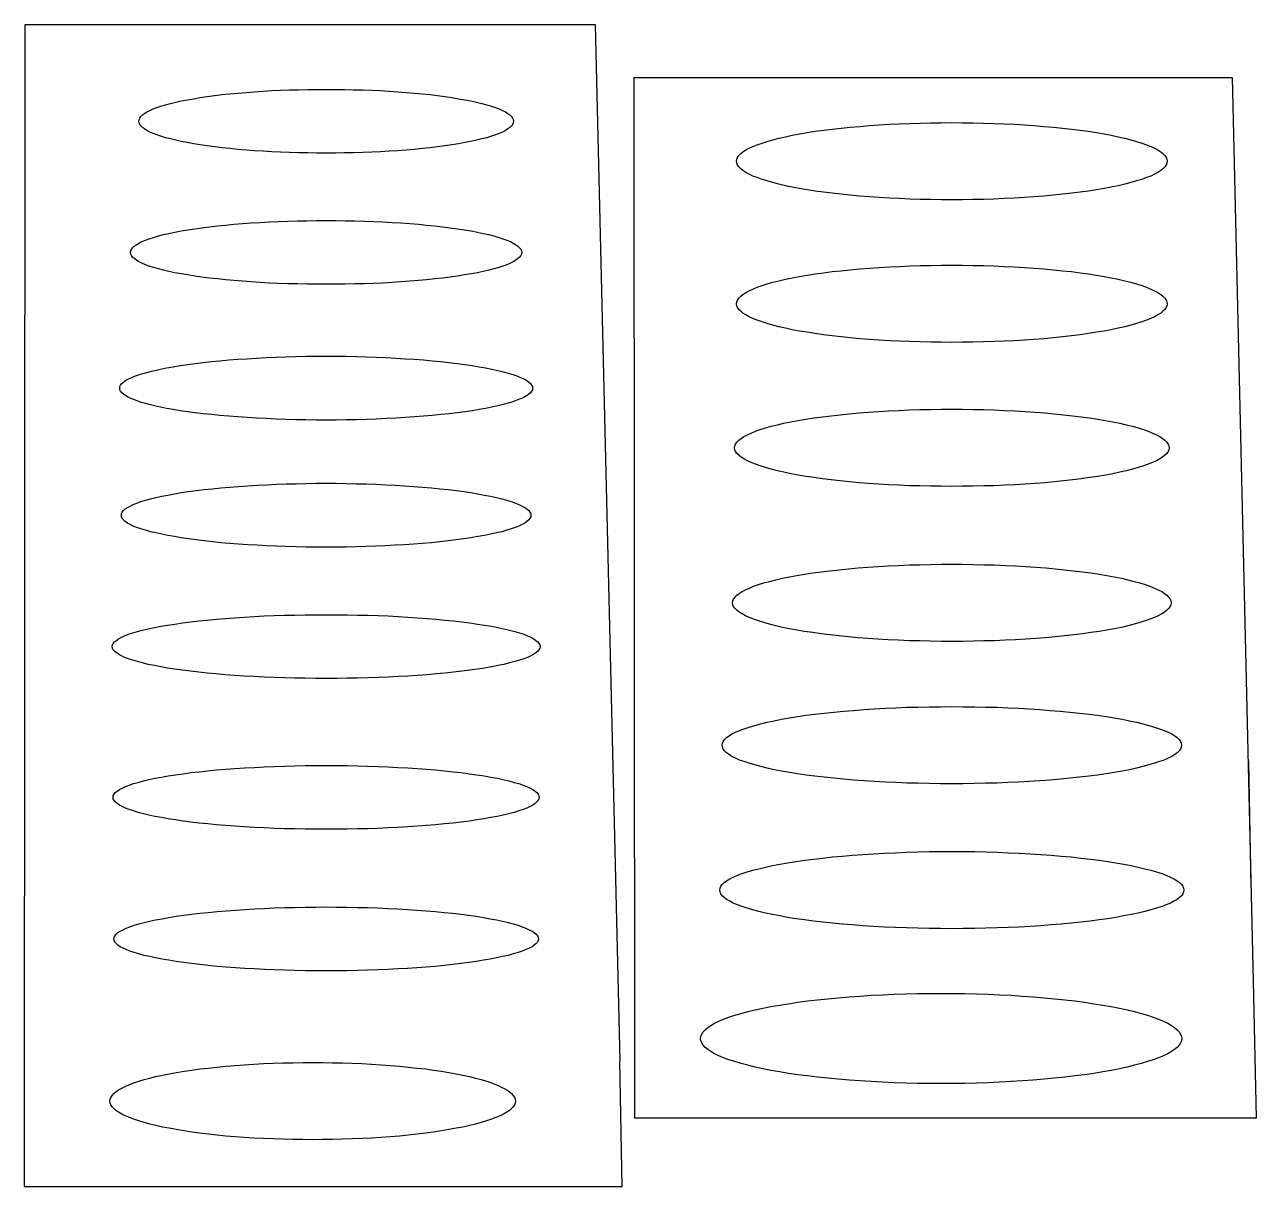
# Model space of a CAD drawing. Header units: inches. Extents: x 8 to 1401, y 8 to 252.
# Drawn here: x 8.2 to 112.3, y 14.4 to 112.7 of the extents above; entities that cross this region are included whole.
import ezdxf

# ---------------------------------------------------------------- set-up
doc = ezdxf.new("R2010")
doc.units = ezdxf.units.IN
doc.header["$MEASUREMENT"] = 0

msp = doc.modelspace()

# ---------------------------------------------------------------- linework, layer by layer
for p, q in [((8.15, 14.4), (8.19, 112.65)), ((8.19, 112.65), (56.4, 112.65)), ((56.4, 112.65), (58.49, 25.03)), ((59.67, 108.19), (59.72, 20.19)), ((59.67, 108.19), (110.27, 108.19)), ((110.27, 108.19), (112.04, 31.77)), ((111.66, 50.32), (111.85, 39.69)), ((112.04, 31.77), (112.31, 20.19)), ((58.69, 14.4), (58.49, 25.03)), ((59.72, 20.19), (112.32, 20.19)), ((8.15, 14.4), (58.69, 14.4))]:
    msp.add_line(p, q)
for points in [[(17.81, 104.48, 0), (17.83, 104.62, 0), (17.88, 104.75, 0), (17.98, 104.88, 0), (18.11, 105.01, 0), (18.28, 105.14, 0), (18.49, 105.27, 0), (18.73, 105.39, 0), (19.01, 105.52, 0), (19.33, 105.64, 0), (19.68, 105.76, 0), (20.06, 105.87, 0), (20.48, 105.98, 0), (20.93, 106.09, 0), (21.4, 106.2, 0), (21.91, 106.3, 0), (22.45, 106.39, 0), (23.01, 106.48, 0), (23.6, 106.57, 0), (24.21, 106.65, 0), (24.85, 106.73, 0), (25.51, 106.8, 0), (26.18, 106.86, 0), (26.88, 106.92, 0), (27.59, 106.98, 0), (28.31, 107.02, 0), (29.05, 107.07, 0), (29.8, 107.1, 0), (30.56, 107.13, 0), (31.32, 107.15, 0), (32.1, 107.17, 0), (32.87, 107.18, 0), (33.65, 107.18, 0), (34.43, 107.18, 0), (35.2, 107.17, 0), (35.97, 107.15, 0), (36.74, 107.13, 0), (37.5, 107.1, 0), (38.25, 107.07, 0), (38.99, 107.02, 0), (39.71, 106.98, 0), (40.42, 106.92, 0), (41.12, 106.86, 0), (41.79, 106.8, 0), (42.45, 106.73, 0), (43.08, 106.65, 0), (43.7, 106.57, 0), (44.29, 106.48, 0), (44.85, 106.39, 0), (45.39, 106.3, 0), (45.89, 106.2, 0), (46.37, 106.09, 0), (46.82, 105.98, 0), (47.24, 105.87, 0), (47.62, 105.76, 0), (47.97, 105.64, 0), (48.28, 105.52, 0), (48.56, 105.39, 0), (48.81, 105.27, 0), (49.01, 105.14, 0), (49.18, 105.01, 0), (49.32, 104.88, 0), (49.41, 104.75, 0), (49.47, 104.62, 0), (49.49, 104.48, 0), (49.47, 104.35, 0), (49.41, 104.22, 0), (49.32, 104.09, 0), (49.18, 103.96, 0), (49.01, 103.83, 0), (48.81, 103.7, 0), (48.56, 103.57, 0), (48.28, 103.45, 0), (47.97, 103.33, 0), (47.62, 103.21, 0), (47.24, 103.09, 0), (46.82, 102.98, 0), (46.37, 102.87, 0), (45.89, 102.77, 0), (45.39, 102.67, 0), (44.85, 102.57, 0), (44.29, 102.48, 0), (43.7, 102.4, 0), (43.08, 102.31, 0), (42.45, 102.24, 0), (41.79, 102.17, 0), (41.12, 102.1, 0), (40.42, 102.04, 0), (39.71, 101.99, 0), (38.99, 101.94, 0), (38.25, 101.9, 0), (37.5, 101.86, 0), (36.74, 101.84, 0), (35.97, 101.81, 0), (35.2, 101.8, 0), (34.43, 101.79, 0), (33.65, 101.78, 0), (32.87, 101.79, 0), (32.1, 101.8, 0), (31.32, 101.81, 0), (30.56, 101.84, 0), (29.8, 101.86, 0), (29.05, 101.9, 0), (28.31, 101.94, 0), (27.59, 101.99, 0), (26.88, 102.04, 0), (26.18, 102.1, 0), (25.51, 102.17, 0), (24.85, 102.24, 0), (24.21, 102.31, 0), (23.6, 102.4, 0), (23.01, 102.48, 0), (22.45, 102.57, 0), (21.91, 102.67, 0), (21.4, 102.77, 0), (20.93, 102.87, 0), (20.48, 102.98, 0), (20.06, 103.09, 0), (19.68, 103.21, 0), (19.33, 103.33, 0), (19.01, 103.45, 0), (18.73, 103.57, 0), (18.49, 103.7, 0), (18.28, 103.83, 0), (18.11, 103.96, 0), (17.98, 104.09, 0), (17.88, 104.22, 0), (17.83, 104.35, 0), (17.81, 104.48, 0)], [(104.77, 101.1, 0), (104.75, 100.94, 0), (104.68, 100.78, 0), (104.57, 100.62, 0), (104.42, 100.47, 0), (104.23, 100.31, 0), (103.99, 100.16, 0), (103.71, 100, 0), (103.38, 99.85, 0), (103.02, 99.71, 0), (102.62, 99.56, 0), (102.18, 99.43, 0), (101.7, 99.29, 0), (101.19, 99.16, 0), (100.64, 99.03, 0), (100.05, 98.91, 0), (99.44, 98.8, 0), (98.79, 98.68, 0), (98.11, 98.58, 0), (97.41, 98.48, 0), (96.68, 98.39, 0), (95.92, 98.3, 0), (95.15, 98.22, 0), (94.35, 98.15, 0), (93.53, 98.09, 0), (92.7, 98.03, 0), (91.85, 97.98, 0), (90.99, 97.94, 0), (90.12, 97.9, 0), (89.24, 97.87, 0), (88.35, 97.85, 0), (87.46, 97.84, 0), (86.56, 97.84, 0), (85.67, 97.84, 0), (84.78, 97.85, 0), (83.89, 97.87, 0), (83.01, 97.9, 0), (82.14, 97.94, 0), (81.28, 97.98, 0), (80.43, 98.03, 0), (79.6, 98.09, 0), (78.78, 98.15, 0), (77.98, 98.22, 0), (77.2, 98.3, 0), (76.45, 98.39, 0), (75.72, 98.48, 0), (75.01, 98.58, 0), (74.34, 98.68, 0), (73.69, 98.8, 0), (73.07, 98.91, 0), (72.49, 99.03, 0), (71.94, 99.16, 0), (71.43, 99.29, 0), (70.95, 99.43, 0), (70.51, 99.56, 0), (70.11, 99.71, 0), (69.74, 99.85, 0), (69.42, 100, 0), (69.14, 100.16, 0), (68.9, 100.31, 0), (68.71, 100.47, 0), (68.56, 100.62, 0), (68.45, 100.78, 0), (68.38, 100.94, 0), (68.36, 101.1, 0), (68.38, 101.26, 0), (68.45, 101.42, 0), (68.56, 101.58, 0), (68.71, 101.74, 0), (68.9, 101.9, 0), (69.14, 102.05, 0), (69.42, 102.2, 0), (69.74, 102.35, 0), (70.11, 102.5, 0), (70.51, 102.64, 0), (70.95, 102.78, 0), (71.43, 102.92, 0), (71.94, 103.05, 0), (72.49, 103.17, 0), (73.07, 103.29, 0), (73.69, 103.41, 0), (74.34, 103.52, 0), (75.01, 103.63, 0), (75.72, 103.72, 0), (76.45, 103.82, 0), (77.2, 103.9, 0), (77.98, 103.98, 0), (78.78, 104.05, 0), (79.6, 104.12, 0), (80.43, 104.18, 0), (81.28, 104.23, 0), (82.14, 104.27, 0), (83.01, 104.3, 0), (83.89, 104.33, 0), (84.78, 104.35, 0), (85.67, 104.36, 0), (86.56, 104.37, 0), (87.46, 104.36, 0), (88.35, 104.35, 0), (89.24, 104.33, 0), (90.12, 104.3, 0), (90.99, 104.27, 0), (91.85, 104.23, 0), (92.7, 104.18, 0), (93.53, 104.12, 0), (94.35, 104.05, 0), (95.15, 103.98, 0), (95.92, 103.9, 0), (96.68, 103.82, 0), (97.41, 103.72, 0), (98.11, 103.63, 0), (98.79, 103.52, 0), (99.44, 103.41, 0), (100.05, 103.29, 0), (100.64, 103.17, 0), (101.19, 103.05, 0), (101.7, 102.92, 0), (102.18, 102.78, 0), (102.62, 102.64, 0), (103.02, 102.5, 0), (103.38, 102.35, 0), (103.71, 102.2, 0), (103.99, 102.05, 0), (104.23, 101.9, 0), (104.42, 101.74, 0), (104.57, 101.58, 0), (104.68, 101.42, 0), (104.75, 101.26, 0), (104.77, 101.1, 0)], [(17.11, 93.39, 0), (17.12, 93.52, 0), (17.18, 93.65, 0), (17.28, 93.78, 0), (17.42, 93.91, 0), (17.6, 94.04, 0), (17.82, 94.17, 0), (18.07, 94.3, 0), (18.36, 94.42, 0), (18.69, 94.54, 0), (19.06, 94.66, 0), (19.46, 94.78, 0), (19.89, 94.89, 0), (20.36, 95, 0), (20.86, 95.1, 0), (21.39, 95.2, 0), (21.95, 95.3, 0), (22.54, 95.39, 0), (23.15, 95.47, 0), (23.79, 95.56, 0), (24.46, 95.63, 0), (25.14, 95.7, 0), (25.85, 95.77, 0), (26.58, 95.83, 0), (27.32, 95.88, 0), (28.08, 95.93, 0), (28.85, 95.97, 0), (29.63, 96.01, 0), (30.42, 96.03, 0), (31.22, 96.06, 0), (32.03, 96.07, 0), (32.84, 96.08, 0), (33.65, 96.09, 0), (34.46, 96.08, 0), (35.27, 96.07, 0), (36.08, 96.06, 0), (36.88, 96.03, 0), (37.67, 96.01, 0), (38.45, 95.97, 0), (39.22, 95.93, 0), (39.98, 95.88, 0), (40.72, 95.83, 0), (41.45, 95.77, 0), (42.15, 95.7, 0), (42.84, 95.63, 0), (43.5, 95.56, 0), (44.14, 95.47, 0), (44.76, 95.39, 0), (45.35, 95.3, 0), (45.91, 95.2, 0), (46.44, 95.1, 0), (46.94, 95, 0), (47.4, 94.89, 0), (47.84, 94.78, 0), (48.24, 94.66, 0), (48.6, 94.54, 0), (48.93, 94.42, 0), (49.23, 94.3, 0), (49.48, 94.17, 0), (49.7, 94.04, 0), (49.87, 93.91, 0), (50.01, 93.78, 0), (50.11, 93.65, 0), (50.17, 93.52, 0), (50.19, 93.39, 0), (50.17, 93.25, 0), (50.11, 93.12, 0), (50.01, 92.99, 0), (49.87, 92.86, 0), (49.7, 92.73, 0), (49.48, 92.6, 0), (49.23, 92.48, 0), (48.93, 92.35, 0), (48.6, 92.23, 0), (48.24, 92.11, 0), (47.84, 92, 0), (47.4, 91.89, 0), (46.94, 91.78, 0), (46.44, 91.67, 0), (45.91, 91.57, 0), (45.35, 91.48, 0), (44.76, 91.39, 0), (44.14, 91.3, 0), (43.5, 91.22, 0), (42.84, 91.14, 0), (42.15, 91.07, 0), (41.45, 91.01, 0), (40.72, 90.95, 0), (39.98, 90.89, 0), (39.22, 90.85, 0), (38.45, 90.8, 0), (37.67, 90.77, 0), (36.88, 90.74, 0), (36.08, 90.72, 0), (35.27, 90.7, 0), (34.46, 90.69, 0), (33.65, 90.69, 0), (32.84, 90.69, 0), (32.03, 90.7, 0), (31.22, 90.72, 0), (30.42, 90.74, 0), (29.63, 90.77, 0), (28.85, 90.8, 0), (28.08, 90.85, 0), (27.32, 90.89, 0), (26.58, 90.95, 0), (25.85, 91.01, 0), (25.14, 91.07, 0), (24.46, 91.14, 0), (23.79, 91.22, 0), (23.15, 91.3, 0), (22.54, 91.39, 0), (21.95, 91.48, 0), (21.39, 91.57, 0), (20.86, 91.67, 0), (20.36, 91.78, 0), (19.89, 91.89, 0), (19.46, 92, 0), (19.06, 92.11, 0), (18.69, 92.23, 0), (18.36, 92.35, 0), (18.07, 92.48, 0), (17.82, 92.6, 0), (17.6, 92.73, 0), (17.42, 92.86, 0), (17.28, 92.99, 0), (17.18, 93.12, 0), (17.12, 93.25, 0), (17.11, 93.39, 0)], [(104.77, 89.04, 0), (104.75, 88.88, 0), (104.68, 88.72, 0), (104.57, 88.57, 0), (104.42, 88.41, 0), (104.23, 88.25, 0), (103.99, 88.1, 0), (103.71, 87.95, 0), (103.38, 87.8, 0), (103.02, 87.65, 0), (102.62, 87.51, 0), (102.18, 87.37, 0), (101.7, 87.23, 0), (101.19, 87.1, 0), (100.64, 86.97, 0), (100.05, 86.85, 0), (99.44, 86.74, 0), (98.79, 86.63, 0), (98.11, 86.52, 0), (97.41, 86.42, 0), (96.68, 86.33, 0), (95.92, 86.25, 0), (95.15, 86.17, 0), (94.35, 86.09, 0), (93.53, 86.03, 0), (92.7, 85.97, 0), (91.85, 85.92, 0), (90.99, 85.88, 0), (90.12, 85.84, 0), (89.24, 85.82, 0), (88.35, 85.8, 0), (87.46, 85.79, 0), (86.56, 85.78, 0), (85.67, 85.79, 0), (84.78, 85.8, 0), (83.89, 85.82, 0), (83.01, 85.84, 0), (82.14, 85.88, 0), (81.28, 85.92, 0), (80.43, 85.97, 0), (79.6, 86.03, 0), (78.78, 86.09, 0), (77.98, 86.17, 0), (77.2, 86.25, 0), (76.45, 86.33, 0), (75.72, 86.42, 0), (75.01, 86.52, 0), (74.34, 86.63, 0), (73.69, 86.74, 0), (73.07, 86.85, 0), (72.49, 86.97, 0), (71.94, 87.1, 0), (71.43, 87.23, 0), (70.95, 87.37, 0), (70.51, 87.51, 0), (70.11, 87.65, 0), (69.74, 87.8, 0), (69.42, 87.95, 0), (69.14, 88.1, 0), (68.9, 88.25, 0), (68.71, 88.41, 0), (68.56, 88.57, 0), (68.45, 88.72, 0), (68.38, 88.88, 0), (68.36, 89.04, 0), (68.38, 89.21, 0), (68.45, 89.36, 0), (68.56, 89.52, 0), (68.71, 89.68, 0), (68.9, 89.84, 0), (69.14, 89.99, 0), (69.42, 90.14, 0), (69.74, 90.29, 0), (70.11, 90.44, 0), (70.51, 90.58, 0), (70.95, 90.72, 0), (71.43, 90.86, 0), (71.94, 90.99, 0), (72.49, 91.12, 0), (73.07, 91.24, 0), (73.69, 91.35, 0), (74.34, 91.46, 0), (75.01, 91.57, 0), (75.72, 91.67, 0), (76.45, 91.76, 0), (77.2, 91.84, 0), (77.98, 91.92, 0), (78.78, 92, 0), (79.6, 92.06, 0), (80.43, 92.12, 0), (81.28, 92.17, 0), (82.14, 92.21, 0), (83.01, 92.25, 0), (83.89, 92.27, 0), (84.78, 92.29, 0), (85.67, 92.3, 0), (86.56, 92.31, 0), (87.46, 92.3, 0), (88.35, 92.29, 0), (89.24, 92.27, 0), (90.12, 92.25, 0), (90.99, 92.21, 0), (91.85, 92.17, 0), (92.7, 92.12, 0), (93.53, 92.06, 0), (94.35, 92, 0), (95.15, 91.92, 0), (95.92, 91.84, 0), (96.68, 91.76, 0), (97.41, 91.67, 0), (98.11, 91.57, 0), (98.79, 91.46, 0), (99.44, 91.35, 0), (100.05, 91.24, 0), (100.64, 91.12, 0), (101.19, 90.99, 0), (101.7, 90.86, 0), (102.18, 90.72, 0), (102.62, 90.58, 0), (103.02, 90.44, 0), (103.38, 90.29, 0), (103.71, 90.14, 0), (103.99, 89.99, 0), (104.23, 89.84, 0), (104.42, 89.68, 0), (104.57, 89.52, 0), (104.68, 89.36, 0), (104.75, 89.21, 0), (104.77, 89.04, 0)], [(16.19, 81.91, 0), (16.21, 82.04, 0), (16.27, 82.17, 0), (16.38, 82.31, 0), (16.53, 82.44, 0), (16.71, 82.57, 0), (16.94, 82.69, 0), (17.21, 82.82, 0), (17.52, 82.94, 0), (17.87, 83.06, 0), (18.25, 83.18, 0), (18.67, 83.3, 0), (19.13, 83.41, 0), (19.63, 83.52, 0), (20.15, 83.62, 0), (20.71, 83.72, 0), (21.3, 83.82, 0), (21.92, 83.91, 0), (22.57, 84, 0), (23.25, 84.08, 0), (23.95, 84.15, 0), (24.67, 84.23, 0), (25.42, 84.29, 0), (26.18, 84.35, 0), (26.97, 84.4, 0), (27.77, 84.45, 0), (28.58, 84.49, 0), (29.41, 84.53, 0), (30.24, 84.56, 0), (31.09, 84.58, 0), (31.94, 84.6, 0), (32.79, 84.61, 0), (33.65, 84.61, 0), (34.51, 84.61, 0), (35.36, 84.6, 0), (36.21, 84.58, 0), (37.05, 84.56, 0), (37.89, 84.53, 0), (38.72, 84.49, 0), (39.53, 84.45, 0), (40.33, 84.4, 0), (41.11, 84.35, 0), (41.88, 84.29, 0), (42.62, 84.23, 0), (43.35, 84.15, 0), (44.05, 84.08, 0), (44.72, 84, 0), (45.37, 83.91, 0), (45.99, 83.82, 0), (46.58, 83.72, 0), (47.14, 83.62, 0), (47.67, 83.52, 0), (48.16, 83.41, 0), (48.62, 83.3, 0), (49.05, 83.18, 0), (49.43, 83.06, 0), (49.78, 82.94, 0), (50.09, 82.82, 0), (50.36, 82.69, 0), (50.58, 82.57, 0), (50.77, 82.44, 0), (50.92, 82.31, 0), (51.02, 82.17, 0), (51.09, 82.04, 0), (51.11, 81.91, 0), (51.09, 81.78, 0), (51.02, 81.65, 0), (50.92, 81.51, 0), (50.77, 81.38, 0), (50.58, 81.25, 0), (50.36, 81.13, 0), (50.09, 81, 0), (49.78, 80.88, 0), (49.43, 80.76, 0), (49.05, 80.64, 0), (48.62, 80.52, 0), (48.16, 80.41, 0), (47.67, 80.3, 0), (47.14, 80.2, 0), (46.58, 80.1, 0), (45.99, 80, 0), (45.37, 79.91, 0), (44.72, 79.82, 0), (44.05, 79.74, 0), (43.35, 79.67, 0), (42.62, 79.59, 0), (41.88, 79.53, 0), (41.11, 79.47, 0), (40.33, 79.42, 0), (39.53, 79.37, 0), (38.72, 79.33, 0), (37.89, 79.29, 0), (37.05, 79.26, 0), (36.21, 79.24, 0), (35.36, 79.22, 0), (34.51, 79.21, 0), (33.65, 79.21, 0), (32.79, 79.21, 0), (31.94, 79.22, 0), (31.09, 79.24, 0), (30.24, 79.26, 0), (29.41, 79.29, 0), (28.58, 79.33, 0), (27.77, 79.37, 0), (26.97, 79.42, 0), (26.18, 79.47, 0), (25.42, 79.53, 0), (24.67, 79.59, 0), (23.95, 79.67, 0), (23.25, 79.74, 0), (22.57, 79.82, 0), (21.92, 79.91, 0), (21.3, 80, 0), (20.71, 80.1, 0), (20.15, 80.2, 0), (19.63, 80.3, 0), (19.13, 80.41, 0), (18.67, 80.52, 0), (18.25, 80.64, 0), (17.87, 80.76, 0), (17.52, 80.88, 0), (17.21, 81, 0), (16.94, 81.13, 0), (16.71, 81.25, 0), (16.53, 81.38, 0), (16.38, 81.51, 0), (16.27, 81.65, 0), (16.21, 81.78, 0), (16.19, 81.91, 0)], [(104.94, 76.87, 0), (104.92, 76.7, 0), (104.85, 76.55, 0), (104.74, 76.39, 0), (104.58, 76.23, 0), (104.39, 76.07, 0), (104.15, 75.92, 0), (103.86, 75.77, 0), (103.54, 75.62, 0), (103.17, 75.47, 0), (102.77, 75.33, 0), (102.32, 75.19, 0), (101.84, 75.05, 0), (101.32, 74.92, 0), (100.77, 74.79, 0), (100.18, 74.67, 0), (99.56, 74.56, 0), (98.9, 74.45, 0), (98.22, 74.34, 0), (97.51, 74.24, 0), (96.77, 74.15, 0), (96.01, 74.07, 0), (95.23, 73.99, 0), (94.42, 73.91, 0), (93.6, 73.85, 0), (92.75, 73.79, 0), (91.9, 73.74, 0), (91.03, 73.7, 0), (90.15, 73.66, 0), (89.26, 73.64, 0), (88.37, 73.62, 0), (87.47, 73.61, 0), (86.56, 73.6, 0), (85.66, 73.61, 0), (84.76, 73.62, 0), (83.87, 73.64, 0), (82.98, 73.66, 0), (82.1, 73.7, 0), (81.23, 73.74, 0), (80.37, 73.79, 0), (79.53, 73.85, 0), (78.71, 73.91, 0), (77.9, 73.99, 0), (77.12, 74.07, 0), (76.36, 74.15, 0), (75.62, 74.24, 0), (74.91, 74.34, 0), (74.23, 74.45, 0), (73.57, 74.56, 0), (72.95, 74.67, 0), (72.36, 74.79, 0), (71.81, 74.92, 0), (71.29, 75.05, 0), (70.81, 75.19, 0), (70.36, 75.33, 0), (69.96, 75.47, 0), (69.59, 75.62, 0), (69.27, 75.77, 0), (68.98, 75.92, 0), (68.74, 76.07, 0), (68.54, 76.23, 0), (68.39, 76.39, 0), (68.28, 76.55, 0), (68.21, 76.7, 0), (68.19, 76.87, 0), (68.21, 77.03, 0), (68.28, 77.18, 0), (68.39, 77.34, 0), (68.54, 77.5, 0), (68.74, 77.66, 0), (68.98, 77.81, 0), (69.27, 77.96, 0), (69.59, 78.11, 0), (69.96, 78.26, 0), (70.36, 78.4, 0), (70.81, 78.54, 0), (71.29, 78.68, 0), (71.81, 78.81, 0), (72.36, 78.94, 0), (72.95, 79.06, 0), (73.57, 79.17, 0), (74.23, 79.28, 0), (74.91, 79.39, 0), (75.62, 79.49, 0), (76.36, 79.58, 0), (77.12, 79.66, 0), (77.9, 79.74, 0), (78.71, 79.82, 0), (79.53, 79.88, 0), (80.37, 79.94, 0), (81.23, 79.99, 0), (82.1, 80.03, 0), (82.98, 80.07, 0), (83.87, 80.09, 0), (84.76, 80.11, 0), (85.66, 80.12, 0), (86.56, 80.13, 0), (87.47, 80.12, 0), (88.37, 80.11, 0), (89.26, 80.09, 0), (90.15, 80.07, 0), (91.03, 80.03, 0), (91.9, 79.99, 0), (92.75, 79.94, 0), (93.6, 79.88, 0), (94.42, 79.82, 0), (95.23, 79.74, 0), (96.01, 79.66, 0), (96.77, 79.58, 0), (97.51, 79.49, 0), (98.22, 79.39, 0), (98.9, 79.28, 0), (99.56, 79.17, 0), (100.18, 79.06, 0), (100.77, 78.94, 0), (101.32, 78.81, 0), (101.84, 78.68, 0), (102.32, 78.54, 0), (102.77, 78.4, 0), (103.17, 78.26, 0), (103.54, 78.11, 0), (103.86, 77.96, 0), (104.15, 77.81, 0), (104.39, 77.66, 0), (104.58, 77.5, 0), (104.74, 77.34, 0), (104.85, 77.18, 0), (104.92, 77.03, 0), (104.94, 76.87, 0)], [(16.33, 71.16, 0), (16.35, 71.29, 0), (16.41, 71.42, 0), (16.52, 71.56, 0), (16.66, 71.69, 0), (16.85, 71.82, 0), (17.08, 71.94, 0), (17.34, 72.07, 0), (17.65, 72.19, 0), (17.99, 72.31, 0), (18.38, 72.43, 0), (18.8, 72.55, 0), (19.25, 72.66, 0), (19.74, 72.77, 0), (20.26, 72.87, 0), (20.82, 72.97, 0), (21.4, 73.07, 0), (22.02, 73.16, 0), (22.66, 73.25, 0), (23.33, 73.33, 0), (24.03, 73.4, 0), (24.75, 73.48, 0), (25.49, 73.54, 0), (26.24, 73.6, 0), (27.02, 73.65, 0), (27.81, 73.7, 0), (28.62, 73.74, 0), (29.44, 73.78, 0), (30.27, 73.81, 0), (31.11, 73.83, 0), (31.95, 73.85, 0), (32.8, 73.86, 0), (33.65, 73.86, 0), (34.5, 73.86, 0), (35.35, 73.85, 0), (36.19, 73.83, 0), (37.03, 73.81, 0), (37.86, 73.78, 0), (38.68, 73.74, 0), (39.48, 73.7, 0), (40.28, 73.65, 0), (41.05, 73.6, 0), (41.81, 73.54, 0), (42.55, 73.48, 0), (43.27, 73.4, 0), (43.96, 73.33, 0), (44.64, 73.25, 0), (45.28, 73.16, 0), (45.89, 73.07, 0), (46.48, 72.97, 0), (47.04, 72.87, 0), (47.56, 72.77, 0), (48.05, 72.66, 0), (48.5, 72.55, 0), (48.92, 72.43, 0), (49.3, 72.31, 0), (49.65, 72.19, 0), (49.95, 72.07, 0), (50.22, 71.94, 0), (50.45, 71.82, 0), (50.63, 71.69, 0), (50.78, 71.56, 0), (50.88, 71.42, 0), (50.95, 71.29, 0), (50.97, 71.16, 0), (50.95, 71.03, 0), (50.88, 70.89, 0), (50.78, 70.76, 0), (50.63, 70.63, 0), (50.45, 70.5, 0), (50.22, 70.38, 0), (49.95, 70.25, 0), (49.65, 70.13, 0), (49.3, 70.01, 0), (48.92, 69.89, 0), (48.5, 69.77, 0), (48.05, 69.66, 0), (47.56, 69.55, 0), (47.04, 69.45, 0), (46.48, 69.35, 0), (45.89, 69.25, 0), (45.28, 69.16, 0), (44.64, 69.07, 0), (43.96, 68.99, 0), (43.27, 68.91, 0), (42.55, 68.84, 0), (41.81, 68.78, 0), (41.05, 68.72, 0), (40.28, 68.67, 0), (39.48, 68.62, 0), (38.68, 68.58, 0), (37.86, 68.54, 0), (37.03, 68.51, 0), (36.19, 68.49, 0), (35.35, 68.47, 0), (34.5, 68.46, 0), (33.65, 68.46, 0), (32.8, 68.46, 0), (31.95, 68.47, 0), (31.11, 68.49, 0), (30.27, 68.51, 0), (29.44, 68.54, 0), (28.62, 68.58, 0), (27.81, 68.62, 0), (27.02, 68.67, 0), (26.24, 68.72, 0), (25.49, 68.78, 0), (24.75, 68.84, 0), (24.03, 68.91, 0), (23.33, 68.99, 0), (22.66, 69.07, 0), (22.02, 69.16, 0), (21.4, 69.25, 0), (20.82, 69.35, 0), (20.26, 69.45, 0), (19.74, 69.55, 0), (19.25, 69.66, 0), (18.8, 69.77, 0), (18.38, 69.89, 0), (17.99, 70.01, 0), (17.65, 70.13, 0), (17.34, 70.25, 0), (17.08, 70.38, 0), (16.85, 70.5, 0), (16.66, 70.63, 0), (16.52, 70.76, 0), (16.41, 70.89, 0), (16.35, 71.03, 0), (16.33, 71.16, 0)], [(105.1, 63.75, 0), (105.08, 63.59, 0), (105.02, 63.43, 0), (104.9, 63.28, 0), (104.75, 63.12, 0), (104.55, 62.96, 0), (104.31, 62.81, 0), (104.02, 62.65, 0), (103.69, 62.51, 0), (103.32, 62.36, 0), (102.92, 62.22, 0), (102.47, 62.08, 0), (101.98, 61.94, 0), (101.46, 61.81, 0), (100.9, 61.68, 0), (100.3, 61.56, 0), (99.67, 61.45, 0), (99.02, 61.34, 0), (98.33, 61.23, 0), (97.61, 61.13, 0), (96.86, 61.04, 0), (96.1, 60.96, 0), (95.3, 60.88, 0), (94.49, 60.8, 0), (93.66, 60.74, 0), (92.81, 60.68, 0), (91.95, 60.63, 0), (91.07, 60.59, 0), (90.18, 60.55, 0), (89.28, 60.53, 0), (88.38, 60.51, 0), (87.47, 60.49, 0), (86.56, 60.49, 0), (85.65, 60.49, 0), (84.75, 60.51, 0), (83.84, 60.53, 0), (82.95, 60.55, 0), (82.06, 60.59, 0), (81.18, 60.63, 0), (80.32, 60.68, 0), (79.47, 60.74, 0), (78.64, 60.8, 0), (77.82, 60.88, 0), (77.03, 60.96, 0), (76.26, 61.04, 0), (75.52, 61.13, 0), (74.8, 61.23, 0), (74.11, 61.34, 0), (73.45, 61.45, 0), (72.83, 61.56, 0), (72.23, 61.68, 0), (71.67, 61.81, 0), (71.15, 61.94, 0), (70.66, 62.08, 0), (70.21, 62.22, 0), (69.8, 62.36, 0), (69.44, 62.51, 0), (69.11, 62.65, 0), (68.82, 62.81, 0), (68.58, 62.96, 0), (68.38, 63.12, 0), (68.23, 63.28, 0), (68.11, 63.43, 0), (68.05, 63.59, 0), (68.02, 63.75, 0), (68.05, 63.91, 0), (68.11, 64.07, 0), (68.23, 64.23, 0), (68.38, 64.39, 0), (68.58, 64.55, 0), (68.82, 64.7, 0), (69.11, 64.85, 0), (69.44, 65, 0), (69.8, 65.15, 0), (70.21, 65.29, 0), (70.66, 65.43, 0), (71.15, 65.57, 0), (71.67, 65.7, 0), (72.23, 65.83, 0), (72.83, 65.95, 0), (73.45, 66.06, 0), (74.11, 66.17, 0), (74.8, 66.28, 0), (75.52, 66.38, 0), (76.26, 66.47, 0), (77.03, 66.55, 0), (77.82, 66.63, 0), (78.64, 66.7, 0), (79.47, 66.77, 0), (80.32, 66.83, 0), (81.18, 66.88, 0), (82.06, 66.92, 0), (82.95, 66.96, 0), (83.84, 66.98, 0), (84.75, 67, 0), (85.65, 67.01, 0), (86.56, 67.02, 0), (87.47, 67.01, 0), (88.38, 67, 0), (89.28, 66.98, 0), (90.18, 66.96, 0), (91.07, 66.92, 0), (91.95, 66.88, 0), (92.81, 66.83, 0), (93.66, 66.77, 0), (94.49, 66.7, 0), (95.3, 66.63, 0), (96.1, 66.55, 0), (96.86, 66.47, 0), (97.61, 66.38, 0), (98.33, 66.28, 0), (99.02, 66.17, 0), (99.67, 66.06, 0), (100.3, 65.95, 0), (100.9, 65.83, 0), (101.46, 65.7, 0), (101.98, 65.57, 0), (102.47, 65.43, 0), (102.92, 65.29, 0), (103.32, 65.15, 0), (103.69, 65, 0), (104.02, 64.85, 0), (104.31, 64.7, 0), (104.55, 64.55, 0), (104.75, 64.39, 0), (104.9, 64.23, 0), (105.02, 64.07, 0), (105.08, 63.91, 0), (105.1, 63.75, 0)], [(15.56, 60.05, 0), (15.58, 60.19, 0), (15.64, 60.32, 0), (15.75, 60.45, 0), (15.91, 60.58, 0), (16.1, 60.71, 0), (16.34, 60.84, 0), (16.61, 60.96, 0), (16.93, 61.09, 0), (17.29, 61.21, 0), (17.69, 61.33, 0), (18.13, 61.44, 0), (18.61, 61.55, 0), (19.12, 61.66, 0), (19.66, 61.77, 0), (20.24, 61.87, 0), (20.86, 61.96, 0), (21.5, 62.05, 0), (22.17, 62.14, 0), (22.87, 62.22, 0), (23.6, 62.3, 0), (24.35, 62.37, 0), (25.12, 62.43, 0), (25.91, 62.49, 0), (26.73, 62.55, 0), (27.55, 62.6, 0), (28.4, 62.64, 0), (29.25, 62.67, 0), (30.12, 62.7, 0), (30.99, 62.72, 0), (31.88, 62.74, 0), (32.76, 62.75, 0), (33.65, 62.75, 0), (34.54, 62.75, 0), (35.42, 62.74, 0), (36.3, 62.72, 0), (37.18, 62.7, 0), (38.04, 62.67, 0), (38.9, 62.64, 0), (39.74, 62.6, 0), (40.57, 62.55, 0), (41.38, 62.49, 0), (42.18, 62.43, 0), (42.95, 62.37, 0), (43.7, 62.3, 0), (44.43, 62.22, 0), (45.13, 62.14, 0), (45.8, 62.05, 0), (46.44, 61.96, 0), (47.05, 61.87, 0), (47.63, 61.77, 0), (48.18, 61.66, 0), (48.69, 61.55, 0), (49.17, 61.44, 0), (49.6, 61.33, 0), (50, 61.21, 0), (50.36, 61.09, 0), (50.68, 60.96, 0), (50.96, 60.84, 0), (51.2, 60.71, 0), (51.39, 60.58, 0), (51.54, 60.45, 0), (51.65, 60.32, 0), (51.72, 60.19, 0), (51.74, 60.05, 0), (51.72, 59.92, 0), (51.65, 59.79, 0), (51.54, 59.66, 0), (51.39, 59.53, 0), (51.2, 59.4, 0), (50.96, 59.27, 0), (50.68, 59.14, 0), (50.36, 59.02, 0), (50, 58.9, 0), (49.6, 58.78, 0), (49.17, 58.67, 0), (48.69, 58.55, 0), (48.18, 58.45, 0), (47.63, 58.34, 0), (47.05, 58.24, 0), (46.44, 58.14, 0), (45.8, 58.05, 0), (45.13, 57.97, 0), (44.43, 57.89, 0), (43.7, 57.81, 0), (42.95, 57.74, 0), (42.18, 57.67, 0), (41.38, 57.61, 0), (40.57, 57.56, 0), (39.74, 57.51, 0), (38.9, 57.47, 0), (38.04, 57.44, 0), (37.18, 57.41, 0), (36.3, 57.38, 0), (35.42, 57.37, 0), (34.54, 57.36, 0), (33.65, 57.35, 0), (32.76, 57.36, 0), (31.88, 57.37, 0), (30.99, 57.38, 0), (30.12, 57.41, 0), (29.25, 57.44, 0), (28.4, 57.47, 0), (27.55, 57.51, 0), (26.73, 57.56, 0), (25.91, 57.61, 0), (25.12, 57.67, 0), (24.35, 57.74, 0), (23.6, 57.81, 0), (22.87, 57.89, 0), (22.17, 57.97, 0), (21.5, 58.05, 0), (20.86, 58.14, 0), (20.24, 58.24, 0), (19.66, 58.34, 0), (19.12, 58.45, 0), (18.61, 58.55, 0), (18.13, 58.67, 0), (17.69, 58.78, 0), (17.29, 58.9, 0), (16.93, 59.02, 0), (16.61, 59.14, 0), (16.34, 59.27, 0), (16.1, 59.4, 0), (15.91, 59.53, 0), (15.75, 59.66, 0), (15.64, 59.79, 0), (15.58, 59.92, 0), (15.56, 60.05, 0)], [(106, 51.71, 0), (105.97, 51.55, 0), (105.9, 51.39, 0), (105.78, 51.24, 0), (105.62, 51.08, 0), (105.41, 50.92, 0), (105.16, 50.77, 0), (104.86, 50.61, 0), (104.52, 50.46, 0), (104.13, 50.32, 0), (103.7, 50.18, 0), (103.23, 50.04, 0), (102.72, 49.9, 0), (102.17, 49.77, 0), (101.58, 49.64, 0), (100.96, 49.52, 0), (100.3, 49.41, 0), (99.61, 49.3, 0), (98.89, 49.19, 0), (98.14, 49.09, 0), (97.36, 49, 0), (96.55, 48.91, 0), (95.72, 48.84, 0), (94.87, 48.76, 0), (94, 48.7, 0), (93.11, 48.64, 0), (92.2, 48.59, 0), (91.29, 48.55, 0), (90.36, 48.51, 0), (89.42, 48.49, 0), (88.47, 48.47, 0), (87.52, 48.45, 0), (86.56, 48.45, 0), (85.61, 48.45, 0), (84.66, 48.47, 0), (83.71, 48.49, 0), (82.77, 48.51, 0), (81.84, 48.55, 0), (80.92, 48.59, 0), (80.02, 48.64, 0), (79.13, 48.7, 0), (78.26, 48.76, 0), (77.41, 48.84, 0), (76.58, 48.91, 0), (75.77, 49, 0), (74.99, 49.09, 0), (74.24, 49.19, 0), (73.52, 49.3, 0), (72.83, 49.41, 0), (72.17, 49.52, 0), (71.54, 49.64, 0), (70.96, 49.77, 0), (70.41, 49.9, 0), (69.9, 50.04, 0), (69.43, 50.18, 0), (69, 50.32, 0), (68.61, 50.46, 0), (68.27, 50.61, 0), (67.97, 50.77, 0), (67.72, 50.92, 0), (67.51, 51.08, 0), (67.34, 51.24, 0), (67.23, 51.39, 0), (67.16, 51.55, 0), (67.13, 51.71, 0), (67.16, 51.87, 0), (67.23, 52.03, 0), (67.34, 52.19, 0), (67.51, 52.35, 0), (67.72, 52.51, 0), (67.97, 52.66, 0), (68.27, 52.81, 0), (68.61, 52.96, 0), (69, 53.11, 0), (69.43, 53.25, 0), (69.9, 53.39, 0), (70.41, 53.53, 0), (70.96, 53.66, 0), (71.54, 53.78, 0), (72.17, 53.91, 0), (72.83, 54.02, 0), (73.52, 54.13, 0), (74.24, 54.24, 0), (74.99, 54.34, 0), (75.77, 54.43, 0), (76.58, 54.51, 0), (77.41, 54.59, 0), (78.26, 54.66, 0), (79.13, 54.73, 0), (80.02, 54.79, 0), (80.92, 54.84, 0), (81.84, 54.88, 0), (82.77, 54.92, 0), (83.71, 54.94, 0), (84.66, 54.96, 0), (85.61, 54.97, 0), (86.56, 54.98, 0), (87.52, 54.97, 0), (88.47, 54.96, 0), (89.42, 54.94, 0), (90.36, 54.92, 0), (91.29, 54.88, 0), (92.2, 54.84, 0), (93.11, 54.79, 0), (94, 54.73, 0), (94.87, 54.66, 0), (95.72, 54.59, 0), (96.55, 54.51, 0), (97.36, 54.43, 0), (98.14, 54.34, 0), (98.89, 54.24, 0), (99.61, 54.13, 0), (100.3, 54.02, 0), (100.96, 53.91, 0), (101.58, 53.78, 0), (102.17, 53.66, 0), (102.72, 53.53, 0), (103.23, 53.39, 0), (103.7, 53.25, 0), (104.13, 53.11, 0), (104.52, 52.96, 0), (104.86, 52.81, 0), (105.16, 52.66, 0), (105.41, 52.51, 0), (105.62, 52.35, 0), (105.78, 52.19, 0), (105.9, 52.03, 0), (105.97, 51.87, 0), (106, 51.71, 0)], [(15.63, 47.3, 0), (15.65, 47.43, 0), (15.71, 47.57, 0), (15.82, 47.7, 0), (15.97, 47.83, 0), (16.17, 47.96, 0), (16.4, 48.08, 0), (16.68, 48.21, 0), (17, 48.33, 0), (17.36, 48.46, 0), (17.76, 48.57, 0), (18.19, 48.69, 0), (18.66, 48.8, 0), (19.17, 48.91, 0), (19.72, 49.01, 0), (20.3, 49.11, 0), (20.91, 49.21, 0), (21.55, 49.3, 0), (22.22, 49.39, 0), (22.91, 49.47, 0), (23.64, 49.55, 0), (24.38, 49.62, 0), (25.15, 49.68, 0), (25.94, 49.74, 0), (26.75, 49.8, 0), (27.58, 49.84, 0), (28.42, 49.88, 0), (29.27, 49.92, 0), (30.13, 49.95, 0), (31, 49.97, 0), (31.88, 49.99, 0), (32.76, 50, 0), (33.65, 50, 0), (34.53, 50, 0), (35.42, 49.99, 0), (36.29, 49.97, 0), (37.16, 49.95, 0), (38.03, 49.92, 0), (38.88, 49.88, 0), (39.72, 49.84, 0), (40.55, 49.8, 0), (41.35, 49.74, 0), (42.14, 49.68, 0), (42.91, 49.62, 0), (43.66, 49.55, 0), (44.38, 49.47, 0), (45.08, 49.39, 0), (45.75, 49.3, 0), (46.39, 49.21, 0), (47, 49.11, 0), (47.58, 49.01, 0), (48.12, 48.91, 0), (48.63, 48.8, 0), (49.11, 48.69, 0), (49.54, 48.57, 0), (49.94, 48.46, 0), (50.3, 48.33, 0), (50.62, 48.21, 0), (50.89, 48.08, 0), (51.13, 47.96, 0), (51.32, 47.83, 0), (51.47, 47.7, 0), (51.58, 47.57, 0), (51.65, 47.43, 0), (51.67, 47.3, 0), (51.65, 47.17, 0), (51.58, 47.04, 0), (51.47, 46.91, 0), (51.32, 46.77, 0), (51.13, 46.65, 0), (50.89, 46.52, 0), (50.62, 46.39, 0), (50.3, 46.27, 0), (49.94, 46.15, 0), (49.54, 46.03, 0), (49.11, 45.91, 0), (48.63, 45.8, 0), (48.12, 45.69, 0), (47.58, 45.59, 0), (47, 45.49, 0), (46.39, 45.39, 0), (45.75, 45.3, 0), (45.08, 45.21, 0), (44.38, 45.13, 0), (43.66, 45.06, 0), (42.91, 44.99, 0), (42.14, 44.92, 0), (41.35, 44.86, 0), (40.55, 44.81, 0), (39.72, 44.76, 0), (38.88, 44.72, 0), (38.03, 44.68, 0), (37.16, 44.65, 0), (36.29, 44.63, 0), (35.42, 44.61, 0), (34.53, 44.6, 0), (33.65, 44.6, 0), (32.76, 44.6, 0), (31.88, 44.61, 0), (31, 44.63, 0), (30.13, 44.65, 0), (29.27, 44.68, 0), (28.42, 44.72, 0), (27.58, 44.76, 0), (26.75, 44.81, 0), (25.94, 44.86, 0), (25.15, 44.92, 0), (24.38, 44.99, 0), (23.64, 45.06, 0), (22.91, 45.13, 0), (22.22, 45.21, 0), (21.55, 45.3, 0), (20.91, 45.39, 0), (20.3, 45.49, 0), (19.72, 45.59, 0), (19.17, 45.69, 0), (18.66, 45.8, 0), (18.19, 45.91, 0), (17.76, 46.03, 0), (17.36, 46.15, 0), (17, 46.27, 0), (16.68, 46.39, 0), (16.4, 46.52, 0), (16.17, 46.65, 0), (15.97, 46.77, 0), (15.82, 46.91, 0), (15.71, 47.04, 0), (15.65, 47.17, 0), (15.63, 47.3, 0)], [(106.19, 39.46, 0), (106.17, 39.3, 0), (106.1, 39.14, 0), (105.98, 38.98, 0), (105.82, 38.82, 0), (105.61, 38.66, 0), (105.35, 38.51, 0), (105.05, 38.36, 0), (104.7, 38.21, 0), (104.31, 38.06, 0), (103.88, 37.92, 0), (103.4, 37.78, 0), (102.89, 37.64, 0), (102.33, 37.51, 0), (101.74, 37.39, 0), (101.11, 37.27, 0), (100.44, 37.15, 0), (99.75, 37.04, 0), (99.02, 36.93, 0), (98.26, 36.84, 0), (97.47, 36.74, 0), (96.66, 36.66, 0), (95.82, 36.58, 0), (94.96, 36.51, 0), (94.08, 36.44, 0), (93.18, 36.38, 0), (92.26, 36.33, 0), (91.33, 36.29, 0), (90.39, 36.26, 0), (89.44, 36.23, 0), (88.49, 36.21, 0), (87.53, 36.2, 0), (86.56, 36.19, 0), (85.6, 36.2, 0), (84.64, 36.21, 0), (83.68, 36.23, 0), (82.74, 36.26, 0), (81.8, 36.29, 0), (80.87, 36.33, 0), (79.95, 36.38, 0), (79.05, 36.44, 0), (78.17, 36.51, 0), (77.31, 36.58, 0), (76.47, 36.66, 0), (75.66, 36.74, 0), (74.87, 36.84, 0), (74.11, 36.93, 0), (73.38, 37.04, 0), (72.68, 37.15, 0), (72.02, 37.27, 0), (71.39, 37.39, 0), (70.8, 37.51, 0), (70.24, 37.64, 0), (69.73, 37.78, 0), (69.25, 37.92, 0), (68.82, 38.06, 0), (68.43, 38.21, 0), (68.08, 38.36, 0), (67.78, 38.51, 0), (67.52, 38.66, 0), (67.31, 38.82, 0), (67.15, 38.98, 0), (67.03, 39.14, 0), (66.96, 39.3, 0), (66.94, 39.46, 0), (66.96, 39.62, 0), (67.03, 39.78, 0), (67.15, 39.94, 0), (67.31, 40.09, 0), (67.52, 40.25, 0), (67.78, 40.41, 0), (68.08, 40.56, 0), (68.43, 40.71, 0), (68.82, 40.85, 0), (69.25, 41, 0), (69.73, 41.14, 0), (70.24, 41.27, 0), (70.8, 41.4, 0), (71.39, 41.53, 0), (72.02, 41.65, 0), (72.68, 41.77, 0), (73.38, 41.88, 0), (74.11, 41.98, 0), (74.87, 42.08, 0), (75.66, 42.17, 0), (76.47, 42.26, 0), (77.31, 42.34, 0), (78.17, 42.41, 0), (79.05, 42.47, 0), (79.95, 42.53, 0), (80.87, 42.58, 0), (81.8, 42.62, 0), (82.74, 42.66, 0), (83.68, 42.69, 0), (84.64, 42.71, 0), (85.6, 42.72, 0), (86.56, 42.72, 0), (87.53, 42.72, 0), (88.49, 42.71, 0), (89.44, 42.69, 0), (90.39, 42.66, 0), (91.33, 42.62, 0), (92.26, 42.58, 0), (93.18, 42.53, 0), (94.08, 42.47, 0), (94.96, 42.41, 0), (95.82, 42.34, 0), (96.66, 42.26, 0), (97.47, 42.17, 0), (98.26, 42.08, 0), (99.02, 41.98, 0), (99.75, 41.88, 0), (100.44, 41.77, 0), (101.11, 41.65, 0), (101.74, 41.53, 0), (102.33, 41.4, 0), (102.89, 41.27, 0), (103.4, 41.14, 0), (103.88, 41, 0), (104.31, 40.85, 0), (104.7, 40.71, 0), (105.05, 40.56, 0), (105.35, 40.41, 0), (105.61, 40.25, 0), (105.82, 40.09, 0), (105.98, 39.94, 0), (106.1, 39.78, 0), (106.17, 39.62, 0), (106.19, 39.46, 0)], [(15.7, 35.33, 0), (15.72, 35.46, 0), (15.78, 35.59, 0), (15.89, 35.72, 0), (16.04, 35.86, 0), (16.24, 35.98, 0), (16.47, 36.11, 0), (16.75, 36.24, 0), (17.06, 36.36, 0), (17.42, 36.48, 0), (17.82, 36.6, 0), (18.25, 36.72, 0), (18.72, 36.83, 0), (19.23, 36.94, 0), (19.77, 37.04, 0), (20.35, 37.14, 0), (20.96, 37.24, 0), (21.59, 37.33, 0), (22.26, 37.42, 0), (22.96, 37.5, 0), (23.68, 37.57, 0), (24.42, 37.64, 0), (25.19, 37.71, 0), (25.97, 37.77, 0), (26.78, 37.82, 0), (27.6, 37.87, 0), (28.44, 37.91, 0), (29.29, 37.95, 0), (30.15, 37.98, 0), (31.01, 38, 0), (31.89, 38.02, 0), (32.77, 38.02, 0), (33.65, 38.03, 0), (34.53, 38.02, 0), (35.41, 38.02, 0), (36.28, 38, 0), (37.15, 37.98, 0), (38.01, 37.95, 0), (38.86, 37.91, 0), (39.7, 37.87, 0), (40.52, 37.82, 0), (41.32, 37.77, 0), (42.11, 37.71, 0), (42.88, 37.64, 0), (43.62, 37.57, 0), (44.34, 37.5, 0), (45.04, 37.42, 0), (45.7, 37.33, 0), (46.34, 37.24, 0), (46.95, 37.14, 0), (47.52, 37.04, 0), (48.07, 36.94, 0), (48.57, 36.83, 0), (49.05, 36.72, 0), (49.48, 36.6, 0), (49.88, 36.48, 0), (50.23, 36.36, 0), (50.55, 36.24, 0), (50.83, 36.11, 0), (51.06, 35.98, 0), (51.25, 35.86, 0), (51.41, 35.72, 0), (51.51, 35.59, 0), (51.58, 35.46, 0), (51.6, 35.33, 0), (51.58, 35.2, 0), (51.51, 35.06, 0), (51.41, 34.93, 0), (51.25, 34.8, 0), (51.06, 34.67, 0), (50.83, 34.54, 0), (50.55, 34.42, 0), (50.23, 34.3, 0), (49.88, 34.17, 0), (49.48, 34.06, 0), (49.05, 33.94, 0), (48.57, 33.83, 0), (48.07, 33.72, 0), (47.52, 33.62, 0), (46.95, 33.52, 0), (46.34, 33.42, 0), (45.7, 33.33, 0), (45.04, 33.24, 0), (44.34, 33.16, 0), (43.62, 33.08, 0), (42.88, 33.01, 0), (42.11, 32.95, 0), (41.32, 32.89, 0), (40.52, 32.83, 0), (39.7, 32.79, 0), (38.86, 32.75, 0), (38.01, 32.71, 0), (37.15, 32.68, 0), (36.28, 32.66, 0), (35.41, 32.64, 0), (34.53, 32.63, 0), (33.65, 32.63, 0), (32.77, 32.63, 0), (31.89, 32.64, 0), (31.01, 32.66, 0), (30.15, 32.68, 0), (29.29, 32.71, 0), (28.44, 32.75, 0), (27.6, 32.79, 0), (26.78, 32.83, 0), (25.97, 32.89, 0), (25.19, 32.95, 0), (24.42, 33.01, 0), (23.68, 33.08, 0), (22.96, 33.16, 0), (22.26, 33.24, 0), (21.59, 33.33, 0), (20.96, 33.42, 0), (20.35, 33.52, 0), (19.77, 33.62, 0), (19.23, 33.72, 0), (18.72, 33.83, 0), (18.25, 33.94, 0), (17.82, 34.06, 0), (17.42, 34.17, 0), (17.06, 34.3, 0), (16.75, 34.42, 0), (16.47, 34.54, 0), (16.24, 34.67, 0), (16.04, 34.8, 0), (15.89, 34.93, 0), (15.78, 35.06, 0), (15.72, 35.2, 0), (15.7, 35.33, 0)], [(65.31, 26.91, 0), (65.33, 27.09, 0), (65.41, 27.28, 0), (65.53, 27.47, 0), (65.7, 27.65, 0), (65.92, 27.83, 0), (66.19, 28.01, 0), (66.5, 28.19, 0), (66.86, 28.37, 0), (67.26, 28.54, 0), (67.71, 28.7, 0), (68.2, 28.87, 0), (68.74, 29.03, 0), (69.31, 29.18, 0), (69.93, 29.33, 0), (70.58, 29.47, 0), (71.27, 29.6, 0), (71.99, 29.73, 0), (72.75, 29.85, 0), (73.54, 29.97, 0), (74.35, 30.08, 0), (75.2, 30.18, 0), (76.07, 30.27, 0), (76.96, 30.35, 0), (77.87, 30.43, 0), (78.8, 30.5, 0), (79.75, 30.56, 0), (80.71, 30.61, 0), (81.69, 30.65, 0), (82.67, 30.68, 0), (83.66, 30.7, 0), (84.66, 30.72, 0), (85.66, 30.72, 0), (86.66, 30.72, 0), (87.65, 30.7, 0), (88.64, 30.68, 0), (89.63, 30.65, 0), (90.6, 30.61, 0), (91.57, 30.56, 0), (92.51, 30.5, 0), (93.45, 30.43, 0), (94.36, 30.35, 0), (95.25, 30.27, 0), (96.12, 30.18, 0), (96.96, 30.08, 0), (97.78, 29.97, 0), (98.57, 29.85, 0), (99.32, 29.73, 0), (100.05, 29.6, 0), (100.74, 29.47, 0), (101.39, 29.33, 0), (102, 29.18, 0), (102.58, 29.03, 0), (103.11, 28.87, 0), (103.6, 28.7, 0), (104.05, 28.54, 0), (104.46, 28.37, 0), (104.82, 28.19, 0), (105.13, 28.01, 0), (105.4, 27.83, 0), (105.62, 27.65, 0), (105.79, 27.47, 0), (105.91, 27.28, 0), (105.98, 27.09, 0), (106.01, 26.91, 0), (105.98, 26.72, 0), (105.91, 26.53, 0), (105.79, 26.35, 0), (105.62, 26.16, 0), (105.4, 25.98, 0), (105.13, 25.8, 0), (104.82, 25.62, 0), (104.46, 25.45, 0), (104.05, 25.28, 0), (103.6, 25.11, 0), (103.11, 24.95, 0), (102.58, 24.79, 0), (102, 24.64, 0), (101.39, 24.49, 0), (100.74, 24.35, 0), (100.05, 24.21, 0), (99.32, 24.08, 0), (98.57, 23.96, 0), (97.78, 23.84, 0), (96.96, 23.74, 0), (96.12, 23.64, 0), (95.25, 23.54, 0), (94.36, 23.46, 0), (93.45, 23.38, 0), (92.51, 23.32, 0), (91.57, 23.26, 0), (90.6, 23.21, 0), (89.63, 23.17, 0), (88.64, 23.14, 0), (87.65, 23.11, 0), (86.66, 23.1, 0), (85.66, 23.09, 0), (84.66, 23.1, 0), (83.66, 23.11, 0), (82.67, 23.14, 0), (81.69, 23.17, 0), (80.71, 23.21, 0), (79.75, 23.26, 0), (78.8, 23.32, 0), (77.87, 23.38, 0), (76.96, 23.46, 0), (76.07, 23.54, 0), (75.2, 23.64, 0), (74.35, 23.74, 0), (73.54, 23.84, 0), (72.75, 23.96, 0), (71.99, 24.08, 0), (71.27, 24.21, 0), (70.58, 24.35, 0), (69.93, 24.49, 0), (69.31, 24.64, 0), (68.74, 24.79, 0), (68.2, 24.95, 0), (67.71, 25.11, 0), (67.26, 25.28, 0), (66.86, 25.45, 0), (66.5, 25.62, 0), (66.19, 25.8, 0), (65.92, 25.98, 0), (65.7, 26.16, 0), (65.53, 26.35, 0), (65.41, 26.53, 0), (65.33, 26.72, 0), (65.31, 26.91, 0)], [(49.66, 21.61, 0), (49.64, 21.45, 0), (49.58, 21.29, 0), (49.48, 21.14, 0), (49.33, 20.98, 0), (49.15, 20.82, 0), (48.92, 20.67, 0), (48.66, 20.52, 0), (48.36, 20.37, 0), (48.01, 20.22, 0), (47.64, 20.08, 0), (47.22, 19.94, 0), (46.77, 19.8, 0), (46.29, 19.67, 0), (45.77, 19.54, 0), (45.22, 19.42, 0), (44.64, 19.31, 0), (44.03, 19.2, 0), (43.39, 19.09, 0), (42.73, 18.99, 0), (42.04, 18.9, 0), (41.33, 18.82, 0), (40.59, 18.74, 0), (39.84, 18.66, 0), (39.07, 18.6, 0), (38.29, 18.54, 0), (37.49, 18.49, 0), (36.68, 18.45, 0), (35.86, 18.41, 0), (35.03, 18.39, 0), (34.19, 18.37, 0), (33.35, 18.36, 0), (32.51, 18.35, 0), (31.67, 18.36, 0), (30.83, 18.37, 0), (29.99, 18.39, 0), (29.16, 18.41, 0), (28.34, 18.45, 0), (27.53, 18.49, 0), (26.73, 18.54, 0), (25.95, 18.6, 0), (25.18, 18.66, 0), (24.42, 18.74, 0), (23.69, 18.82, 0), (22.98, 18.9, 0), (22.29, 18.99, 0), (21.63, 19.09, 0), (20.99, 19.2, 0), (20.38, 19.31, 0), (19.8, 19.42, 0), (19.25, 19.54, 0), (18.73, 19.67, 0), (18.25, 19.8, 0), (17.8, 19.94, 0), (17.38, 20.08, 0), (17.01, 20.22, 0), (16.66, 20.37, 0), (16.36, 20.52, 0), (16.1, 20.67, 0), (15.87, 20.82, 0), (15.69, 20.98, 0), (15.54, 21.14, 0), (15.44, 21.29, 0), (15.38, 21.45, 0), (15.36, 21.61, 0), (15.38, 21.78, 0), (15.44, 21.93, 0), (15.54, 22.09, 0), (15.69, 22.25, 0), (15.87, 22.41, 0), (16.1, 22.56, 0), (16.36, 22.71, 0), (16.66, 22.86, 0), (17.01, 23.01, 0), (17.38, 23.15, 0), (17.8, 23.29, 0), (18.25, 23.43, 0), (18.73, 23.56, 0), (19.25, 23.69, 0), (19.8, 23.81, 0), (20.38, 23.92, 0), (20.99, 24.03, 0), (21.63, 24.14, 0), (22.29, 24.24, 0), (22.98, 24.33, 0), (23.69, 24.41, 0), (24.42, 24.49, 0), (25.18, 24.57, 0), (25.95, 24.63, 0), (26.73, 24.69, 0), (27.53, 24.74, 0), (28.34, 24.78, 0), (29.16, 24.82, 0), (29.99, 24.84, 0), (30.83, 24.86, 0), (31.67, 24.87, 0), (32.51, 24.88, 0), (33.35, 24.87, 0), (34.19, 24.86, 0), (35.03, 24.84, 0), (35.86, 24.82, 0), (36.68, 24.78, 0), (37.49, 24.74, 0), (38.29, 24.69, 0), (39.07, 24.63, 0), (39.84, 24.57, 0), (40.59, 24.49, 0), (41.33, 24.41, 0), (42.04, 24.33, 0), (42.73, 24.24, 0), (43.39, 24.14, 0), (44.03, 24.03, 0), (44.64, 23.92, 0), (45.22, 23.81, 0), (45.77, 23.69, 0), (46.29, 23.56, 0), (46.77, 23.43, 0), (47.22, 23.29, 0), (47.64, 23.15, 0), (48.01, 23.01, 0), (48.36, 22.86, 0), (48.66, 22.71, 0), (48.92, 22.56, 0), (49.15, 22.41, 0), (49.33, 22.25, 0), (49.48, 22.09, 0), (49.58, 21.93, 0), (49.64, 21.78, 0), (49.66, 21.61, 0)]]:
    msp.add_polyline3d(points)

doc.saveas('drawing.dxf')
